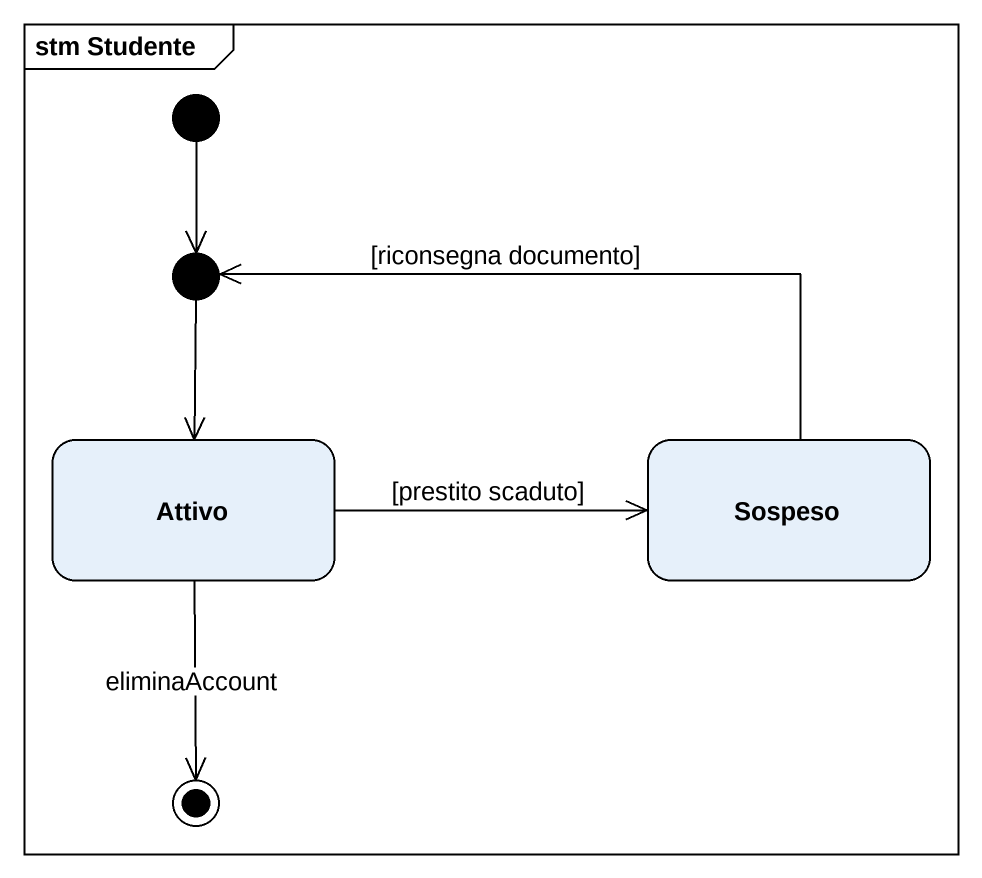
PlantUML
@startuml
mainframe stm Studente
hide empty description
state junction1 <<choice>>
state Attivo
state Sospeso
[*] --> junction1
junction1 --> Attivo
Attivo -right-> Sospeso : [prestito scaduto]
Sospeso -left-> junction1 : [riconsegna documento]
Attivo --> [*] : eliminaAccount
@enduml
